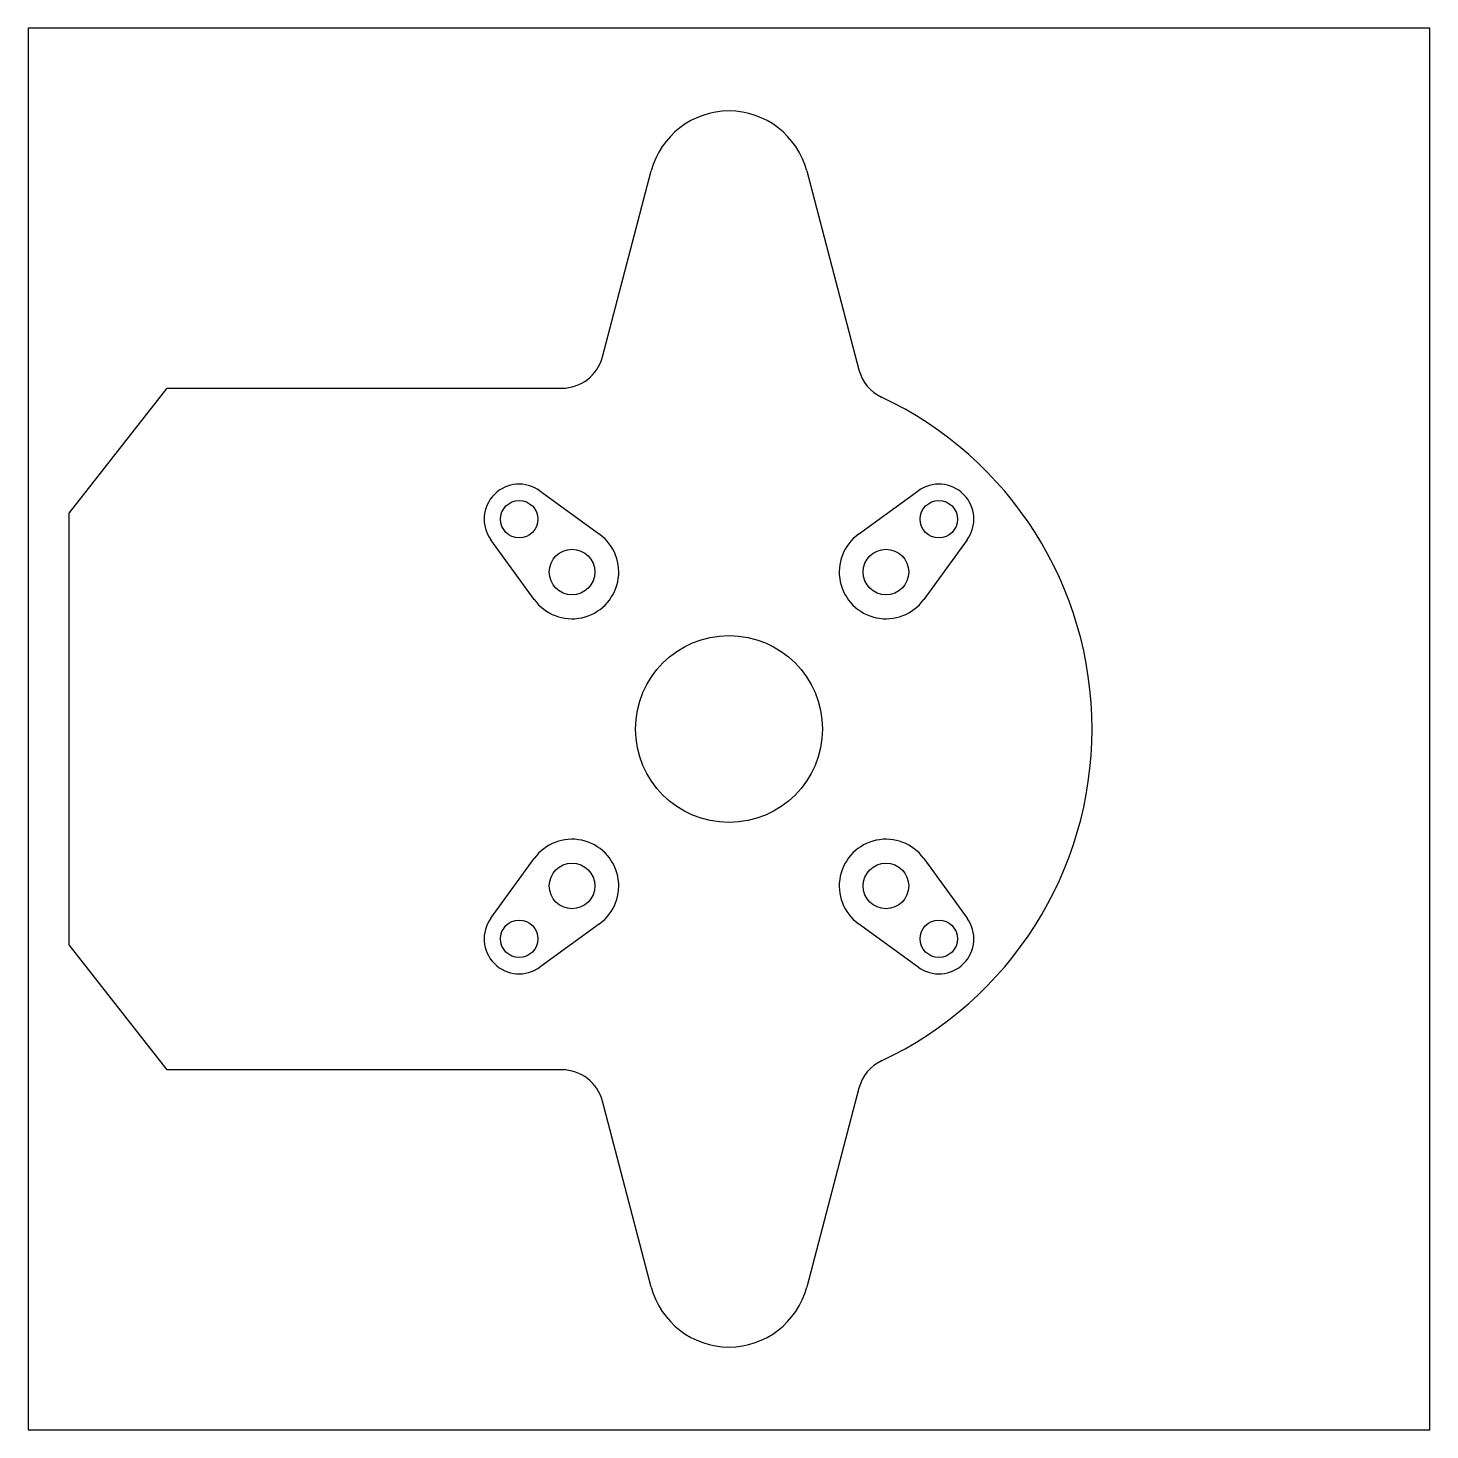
# Model space of a CAD drawing. Header units: millimetres. Extents: x -30 to 30, y -30 to 30.
import ezdxf

# ---------------------------------------------------------------- set-up
doc = ezdxf.new("R2010")
doc.units = ezdxf.units.MM

msp = doc.modelspace()

# ---------------------------------------------------------------- linework, layer by layer
at = {"color": 7, "linetype": 'Continuous', "lineweight": 25}
for p, q in [((-30, 30), (-30, -30)), ((30, 30), (-30, 30)), ((30, -30), (30, 30)), ((-5.414, 15.928), (-3.325, 23.885)), ((3.325, 23.885), (5.56, 15.373)), ((-28.24, 9.239), (-24.05, 14.585)), ((-24.05, 14.585), (-7.155, 14.585)), ((-8.098, 10.194), (-5.542, 8.335)), ((5.542, 8.335), (8.098, 10.194)), ((-28.24, -9.239), (-28.24, 9.239)), ((-8.335, 5.542), (-10.194, 8.098)), ((10.194, 8.098), (8.335, 5.542)), ((-10.194, -8.098), (-8.335, -5.542)), ((8.335, -5.542), (10.194, -8.098)), ((-5.542, -8.335), (-8.098, -10.194)), ((8.098, -10.194), (5.542, -8.335)), ((-24.05, -14.585), (-28.24, -9.239)), ((-7.155, -14.585), (-24.05, -14.585)), ((5.56, -15.373), (3.325, -23.885)), ((-3.325, -23.885), (-5.414, -15.928)), ((-30, -30), (30, -30))]:
    msp.add_line(p, q, dxfattribs=at)
for centre, radius in [((-8.98, 8.98), 0.8), ((8.98, 8.98), 0.8), ((-6.718, 6.718), 0.975), ((6.718, 6.718), 0.975), ((0, 0), 4), ((-6.718, -6.718), 0.975), ((6.718, -6.718), 0.975), ((-8.98, -8.98), 0.8), ((8.98, -8.98), 0.8)]:
    msp.add_circle(centre, radius, dxfattribs=at)
for centre, radius, start, end in [((0, 23.012), 3.438, 14.7117, 165.2883), ((-7.155, 16.385), 1.8, 270, 345.2883), ((7.301, 15.83), 1.8, 194.7117, 244.76458), ((-0.16, 0), 15.7, 295.23542, 64.76458), ((-8.98, 8.98), 1.5, 53.9893, 216.0107), ((8.98, 8.98), 1.5, 323.9893, 126.0107), ((-6.718, 6.718), 2, 216.0107, 53.9893), ((6.718, 6.718), 2, 126.0107, 323.9893), ((-6.718, -6.718), 2, 306.0107, 143.9893), ((6.718, -6.718), 2, 36.0107, 233.9893), ((-8.98, -8.98), 1.5, 143.9893, 306.0107), ((8.98, -8.98), 1.5, 233.9893, 36.0107), ((7.301, -15.83), 1.8, 115.23542, 165.2883), ((-7.155, -16.385), 1.8, 14.7117, 90), ((0, -23.012), 3.438, 194.7117, 345.2883)]:
    msp.add_arc(centre, radius, start, end, dxfattribs=at)

doc.saveas('drawing.dxf')
